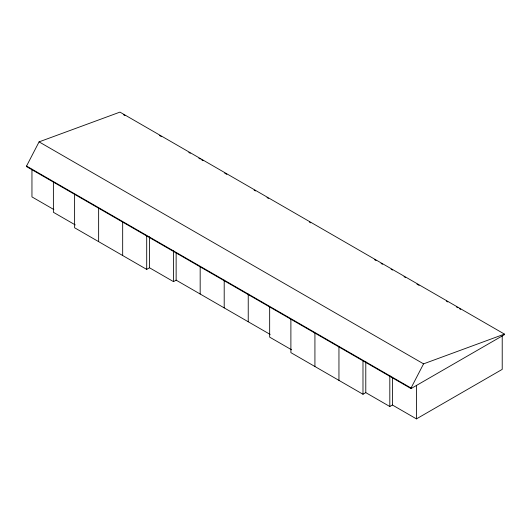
<?xml version="1.0" encoding="UTF-8"?>
<svg xmlns="http://www.w3.org/2000/svg" width="531" height="531" viewBox="0 0 531 531"><rect width="100%" height="100%" fill="white"/><g stroke="black" fill="none" stroke-linecap="round" stroke-linejoin="round"><path stroke-width="0.8" d="M26.55 166.044L39.075 141.87L119.96 112.114L504.45 334.099L504.45 334.663L411.04 388.586L26.55 166.601L26.55 166.044L411.04 388.028L411.04 388.586M411.04 388.028L423.565 363.854L504.45 334.099M74.612 194.353L74.612 227.772L146.702 269.396L149.51 267.777L173.537 281.649L176.139 280.149L270.146 334.417M290.888 319.217L290.888 352.637L362.985 394.261L365.786 392.641L389.814 406.514L392.416 405.014L416.45 418.886L502.22 369.37L502.22 335.95M123.544 114.742L124.977 115.572M159.413 135.451L161.563 136.693M188.824 152.43L190.257 153.26M198.866 158.231L200.3 159.061M201.734 159.891L203.167 160.714M224.686 173.139L226.843 174.38M254.097 190.118L255.53 190.948M267.013 197.578L268.447 198.402M309.334 222.011L310.768 222.841M374.614 259.699L376.048 260.529M381.066 263.422L382.499 264.252M391.108 269.224L392.548 270.053M404.025 276.678L405.458 277.507M416.935 284.131L419.085 285.373M446.345 301.11L447.779 301.94M456.388 306.911L457.822 307.741M459.255 308.571L460.696 309.394M39.075 141.87L423.565 363.854M53.863 209.553L31.953 196.901L31.953 169.19M75.296 224.932L53.385 212.281L53.385 182.12M291.572 349.796L269.662 337.145L269.662 306.984M416.45 385.466L416.45 418.886M392.416 377.295L392.416 405.014M389.814 375.543L389.814 406.514M365.786 361.664L365.786 392.641M362.985 360.841L362.985 394.261M338.951 346.962L338.951 380.388M314.923 333.09L314.923 366.509M248.236 294.055L248.236 321.766M224.201 280.182L224.201 307.894M200.174 266.303L200.174 294.021M176.139 252.431L176.139 280.149M173.537 250.672L173.537 281.649M149.51 236.799L149.51 267.777M146.702 235.97L146.702 269.396M122.674 222.097L122.674 255.517M98.64 208.225L98.64 241.645"/></g></svg>
